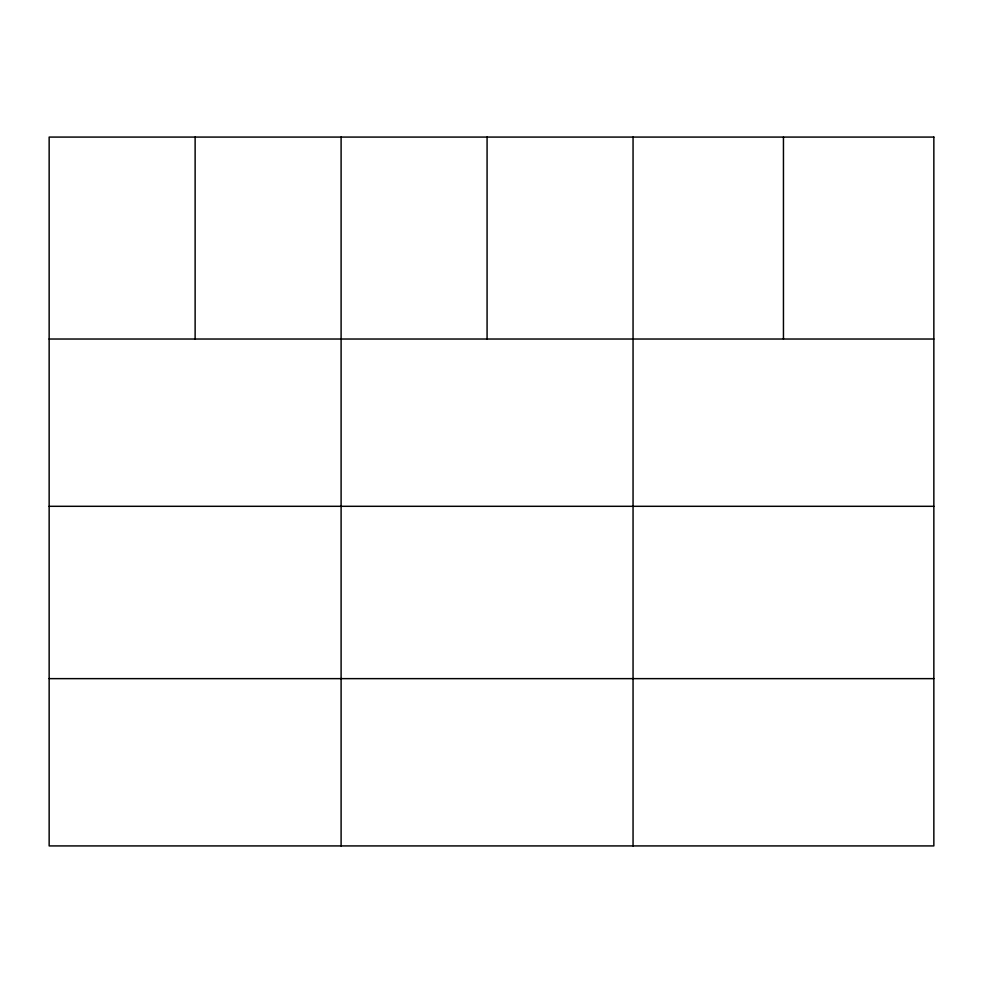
<?xml version="1.0" encoding="UTF-8"?>
<svg xmlns="http://www.w3.org/2000/svg" width="983" height="983" viewBox="0 0 983 983"><rect width="100%" height="100%" fill="white"/><g stroke="black" fill="none" stroke-linecap="round" stroke-linejoin="round"><path stroke-width="1.47" d="M49.15 339.024L933.85 339.024M49.15 506.306L933.85 506.306M49.15 678.639L933.85 678.639M783.451 137.079L783.451 339.024M633.052 137.079L633.052 845.921M487.076 137.079L487.076 339.024M341.101 137.079L341.101 845.921M195.126 137.079L195.126 339.024M933.85 137.079L49.15 137.079L49.15 845.921L933.85 845.921L933.85 137.079"/></g></svg>
